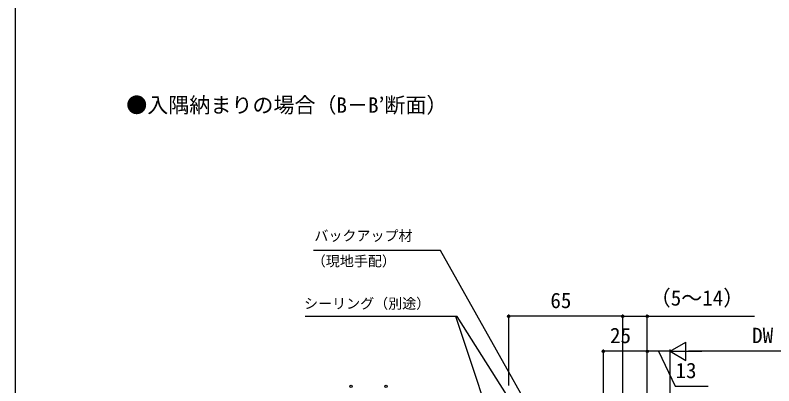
# Model space of a CAD drawing. Units: millimetres, scale not verified. Extents: x -525 to 525, y -783 to 779.
# Drawn here: x -525 to -92.1, y -396.3 to -184.5 of the extents above; entities that cross this region are included whole.
import ezdxf
from ezdxf.enums import TextEntityAlignment as Align

# ---------------------------------------------------------------- set-up
doc = ezdxf.new("R2010")
doc.units = ezdxf.units.MM
doc.header["$LTSCALE"] = 4
for name, color, linetype in [('0-1_USER1', 3, 'Continuous'), ('0-7_YKK_D', 6, 'Continuous'), ('0-8_YKK_ZWAK', 7, 'Continuous')]:
    doc.layers.add(name, color=color, linetype=linetype)
doc.styles.add('ＭＳ ゴシック', font='')
doc.styles.get('ＭＳ ゴシック').set_extended_font_data('MS Gothic')

msp = doc.modelspace()

# ---------------------------------------------------------------- linework, layer by layer
at = {"layer": '0-7_YKK_D'}
for p, q in [((-285.645, -318.938), (-354.792, -318.938)), ((-276.06, -356.682), (-359.603, -356.682)), ((-243.332, -396.001), (-243.332, -355.501)), ((-178.332, -356.501), (-243.332, -356.501)), ((-178.332, -396.001), (-178.332, -355.501)), ((-178.332, -413.8), (-178.332, -355.501)), ((-164.332, -426.3), (-164.332, -355.501)), ((-151.332, -376.501), (-142.239, -371.251)), ((-142.239, -381.751), (-142.239, -371.251)), ((-189.332, -426.3), (-189.332, -375.501)), ((-164.332, -376.501), (-189.332, -376.501)), ((-164.332, -396.001), (-164.332, -375.501)), ((-164.332, -396.001), (-164.332, -375.501)), ((-151.332, -376.501), (-164.332, -376.501)), ((-151.332, -434.65), (-151.332, -375.501)), ((-151.332, -427.2), (-151.332, -375.501)), ((-151.332, -376.501), (-142.239, -381.751)), ((-151.332, -376.501), (-133.145, -376.501)), ((-42.775, -376.501), (-140.832, -376.501))]:
    msp.add_line(p, q, dxfattribs=at)
for points in [[(-196.395, -472), (-197.643, -469.776), (-282.295, -318.938), (-285.645, -318.938)], [(-200.982, -470.143), (-202.345, -467.987), (-272.71, -356.682), (-276.06, -356.682)], [(-245.833, -439.801), (-246.639, -437.382), (-273.56, -356.682)], [(-178.332, -356.501), (-164.332, -356.501), (-103.032, -356.501)], [(-157.832, -376.501), (-148.342, -396.501), (-129.615, -396.501)]]:
    msp.add_lwpolyline(points, dxfattribs=at)
for centre in [(-243.332, -356.501), (-178.332, -356.501), (-178.332, -356.501), (-164.332, -356.501), (-189.332, -376.501), (-164.332, -376.501), (-164.332, -376.501), (-333.332, -396.5), (-313.332, -396.501)]:
    msp.add_circle(centre, 0.637, dxfattribs=at)
at = {"layer": '0-8_YKK_ZWAK'}
msp.add_line((-525, 747.2), (-525, -782.8), dxfattribs=at)

# ---------------------------------------------------------------- texts
at = {"layer": '0-1_USER1', "style": 'ＭＳ ゴシック'}
msp.add_text('●入隅納まりの場合（B－B’断面）', height=8.798, dxfattribs=at).set_placement((-461.636, -242.914), align=Align.BOTTOM_LEFT)
at = {"layer": '0-7_YKK_D', "style": 'ＭＳ ゴシック'}
for s, height, p in [('バックアップ材', 5.865, (-354.259, -315.188)), ('（現地手配）', 5.865, (-355.759, -329.703)), ('（5～14）', 8.798, (-162.918, -353.069)), ('シーリング（別途）', 5.865, (-360.151, -353.927)), ('65', 8.798, (-219.593, -354.501)), ('25', 8.798, (-185.559, -374.501)), ('DW', 8.798, (-104.451, -374.501)), ('13', 8.798, (-148.183, -394.501))]:
    msp.add_text(s, height=height, dxfattribs=at).set_placement(p, align=Align.BOTTOM_LEFT)

doc.saveas('drawing.dxf')
